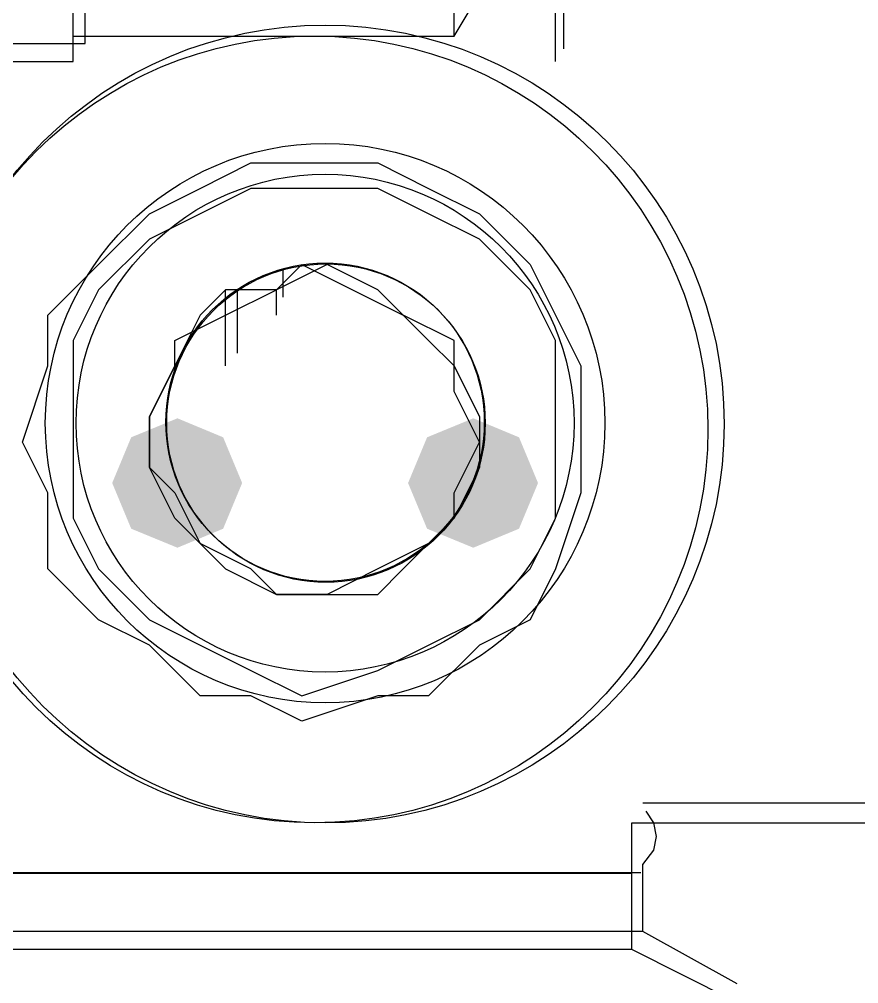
# Model space of a CAD drawing. Extents: x 3 to 592, y 5 to 207.
# Drawn here: x 90.977 to 92.143, y 63.982 to 65.323 of the extents above; entities that cross this region are included whole.
import ezdxf

# ---------------------------------------------------------------- set-up
doc = ezdxf.new("R2010")
doc.units = 0
doc.layers.get('0').update_dxf_attribs({"linetype": 'CONTINUOUS'})

msp = doc.modelspace()

# ---------------------------------------------------------------- hatches: boundary and pattern name
h = msp.add_hatch(color=7)
h.dxf.hatch_style = 2
h.paths.add_polyline_path([(91.196689, 64.767813), (91.260222, 64.741388), (91.286647, 64.677854), (91.260222, 64.614321), (91.196689, 64.587896), (91.132451, 64.614321), (91.106025, 64.677854), (91.132451, 64.741388)])
h = msp.add_hatch(color=7)
h.dxf.hatch_style = 2
h.paths.add_polyline_path([(91.196689, 64.767813), (91.260222, 64.741388), (91.286647, 64.677854), (91.260222, 64.614321), (91.196689, 64.587896), (91.132451, 64.614321), (91.106025, 64.677854), (91.132451, 64.741388)])
h = msp.add_hatch(color=7)
h.dxf.hatch_style = 2
h.paths.add_polyline_path([(91.196689, 64.767813), (91.260222, 64.741388), (91.286647, 64.677854), (91.260222, 64.614321), (91.196689, 64.587896), (91.132451, 64.614321), (91.106025, 64.677854), (91.132451, 64.741388)])
h = msp.add_hatch(color=7)
h.dxf.hatch_style = 2
h.paths.add_polyline_path([(91.196689, 64.767813), (91.260222, 64.741388), (91.286647, 64.677854), (91.260222, 64.614321), (91.196689, 64.587896), (91.132451, 64.614321), (91.106025, 64.677854), (91.132451, 64.741388)])
h = msp.add_hatch(color=7)
h.dxf.hatch_style = 2
h.paths.add_polyline_path([(91.196689, 64.767813), (91.260222, 64.741388), (91.286647, 64.677854), (91.260222, 64.614321), (91.196689, 64.587896), (91.132451, 64.614321), (91.106025, 64.677854), (91.132451, 64.741388)])
h = msp.add_hatch(color=7)
h.dxf.hatch_style = 2
h.paths.add_polyline_path([(91.196689, 64.767813), (91.260222, 64.741388), (91.286647, 64.677854), (91.260222, 64.614321), (91.196689, 64.587896), (91.132451, 64.614321), (91.106025, 64.677854), (91.132451, 64.741388)])
h = msp.add_hatch(color=7)
h.dxf.hatch_style = 2
h.paths.add_polyline_path([(91.196689, 64.767813), (91.260222, 64.741388), (91.286647, 64.677854), (91.260222, 64.614321), (91.196689, 64.587896), (91.132451, 64.614321), (91.106025, 64.677854), (91.132451, 64.741388)])
h = msp.add_hatch(color=7)
h.dxf.hatch_style = 2
h.paths.add_polyline_path([(91.196689, 64.767813), (91.260222, 64.741388), (91.286647, 64.677854), (91.260222, 64.614321), (91.196689, 64.587896), (91.132451, 64.614321), (91.106025, 64.677854), (91.132451, 64.741388)])
h = msp.add_hatch(color=7)
h.dxf.hatch_style = 2
h.paths.add_polyline_path([(91.607887, 64.767813), (91.67142, 64.741388), (91.697845, 64.677854), (91.67142, 64.614321), (91.607887, 64.587896), (91.543648, 64.614321), (91.517223, 64.677854), (91.543648, 64.741388)])
h = msp.add_hatch(color=7)
h.dxf.hatch_style = 2
h.paths.add_polyline_path([(91.607887, 64.767813), (91.67142, 64.741388), (91.697845, 64.677854), (91.67142, 64.614321), (91.607887, 64.587896), (91.543648, 64.614321), (91.517223, 64.677854), (91.543648, 64.741388)])
h = msp.add_hatch(color=7)
h.dxf.hatch_style = 2
h.paths.add_polyline_path([(91.607887, 64.767813), (91.67142, 64.741388), (91.697845, 64.677854), (91.67142, 64.614321), (91.607887, 64.587896), (91.543648, 64.614321), (91.517223, 64.677854), (91.543648, 64.741388)])
h = msp.add_hatch(color=7)
h.dxf.hatch_style = 2
h.paths.add_polyline_path([(91.607887, 64.767813), (91.67142, 64.741388), (91.697845, 64.677854), (91.67142, 64.614321), (91.607887, 64.587896), (91.543648, 64.614321), (91.517223, 64.677854), (91.543648, 64.741388)])
h = msp.add_hatch(color=7)
h.dxf.hatch_style = 2
h.paths.add_polyline_path([(91.607887, 64.767813), (91.67142, 64.741388), (91.697845, 64.677854), (91.67142, 64.614321), (91.607887, 64.587896), (91.543648, 64.614321), (91.517223, 64.677854), (91.543648, 64.741388)])
h = msp.add_hatch(color=7)
h.dxf.hatch_style = 2
h.paths.add_polyline_path([(91.607887, 64.767813), (91.67142, 64.741388), (91.697845, 64.677854), (91.67142, 64.614321), (91.607887, 64.587896), (91.543648, 64.614321), (91.517223, 64.677854), (91.543648, 64.741388)])
h = msp.add_hatch(color=7)
h.dxf.hatch_style = 2
h.paths.add_polyline_path([(91.607887, 64.767813), (91.67142, 64.741388), (91.697845, 64.677854), (91.67142, 64.614321), (91.607887, 64.587896), (91.543648, 64.614321), (91.517223, 64.677854), (91.543648, 64.741388)])
h = msp.add_hatch(color=7)
h.dxf.hatch_style = 2
h.paths.add_polyline_path([(91.607887, 64.767813), (91.67142, 64.741388), (91.697845, 64.677854), (91.67142, 64.614321), (91.607887, 64.587896), (91.543648, 64.614321), (91.517223, 64.677854), (91.543648, 64.741388)])

# ---------------------------------------------------------------- linework, layer by layer
at = {"color": 7}
for points in [[(91.06856, 65.288936), (91.06856, 65.327389), (91.06856, 65.373956), (91.06856, 65.435339), (91.06856, 65.509069), (91.06856, 65.591267), (91.06856, 65.677697), (91.06856, 65.764481), (91.06856, 65.846678), (91.06856, 65.920408), (91.06856, 65.981792), (91.06856, 66.028358), (91.06856, 66.038942)], [(91.06856, 65.288936), (91.06856, 65.327389), (91.06856, 65.373956), (91.06856, 65.435339), (91.06856, 65.509069), (91.06856, 65.591267), (91.06856, 65.677697), (91.06856, 65.764481), (91.06856, 65.846678), (91.06856, 65.920408), (91.06856, 65.981792), (91.06856, 66.028358), (91.06856, 66.038942)], [(91.06856, 65.288936), (91.06856, 65.327389), (91.06856, 65.373956), (91.06856, 65.435339), (91.06856, 65.509069), (91.06856, 65.591267), (91.06856, 65.677697), (91.06856, 65.764481), (91.06856, 65.846678), (91.06856, 65.920408), (91.06856, 65.981792), (91.06856, 66.028358), (91.06856, 66.038942)], [(91.06856, 65.288936), (91.06856, 65.327389), (91.06856, 65.373956), (91.06856, 65.435339), (91.06856, 65.509069), (91.06856, 65.591267), (91.06856, 65.677697), (91.06856, 65.764481), (91.06856, 65.846678), (91.06856, 65.920408), (91.06856, 65.981792), (91.06856, 66.028358), (91.06856, 66.038942)], [(91.06856, 65.288936), (91.06856, 65.327389), (91.06856, 65.373956), (91.06856, 65.435339), (91.06856, 65.509069), (91.06856, 65.591267), (91.06856, 65.677697), (91.06856, 65.764481), (91.06856, 65.846678), (91.06856, 65.920408), (91.06856, 65.981792), (91.06856, 66.028358), (91.06856, 66.038942)], [(91.06856, 65.288936), (91.06856, 65.327389), (91.06856, 65.373956), (91.06856, 65.435339), (91.06856, 65.509069), (91.06856, 65.591267), (91.06856, 65.677697), (91.06856, 65.764481), (91.06856, 65.846678), (91.06856, 65.920408), (91.06856, 65.981792), (91.06856, 66.028358), (91.06856, 66.038942)], [(91.06856, 65.288936), (91.06856, 65.327389), (91.06856, 65.373956), (91.06856, 65.435339), (91.06856, 65.509069), (91.06856, 65.591267), (91.06856, 65.677697), (91.06856, 65.764481), (91.06856, 65.846678), (91.06856, 65.920408), (91.06856, 65.981792), (91.06856, 66.028358), (91.06856, 66.038942)], [(91.06856, 65.288936), (91.06856, 65.327389), (91.06856, 65.373956), (91.06856, 65.435339), (91.06856, 65.509069), (91.06856, 65.591267), (91.06856, 65.677697), (91.06856, 65.764481), (91.06856, 65.846678), (91.06856, 65.920408), (91.06856, 65.981792), (91.06856, 66.028358), (91.06856, 66.038942)], [(91.051944, 65.263889), (91.051944, 65.299167), (91.051944, 65.369722), (91.051944, 65.405), (91.051944, 65.475556), (91.051944, 65.581389), (91.051944, 65.651944), (91.051944, 65.757778), (91.051944, 65.828333), (91.051944, 65.898889), (91.051944, 65.969444), (91.051944, 66.004722)], [(91.581111, 65.299167), (91.792778, 65.651944)], [(91.733546, 65.281563), (91.733546, 65.332716), (91.733546, 65.422321), (91.733546, 65.521099), (91.733546, 65.558846)], [(91.733546, 65.281563), (91.733546, 65.332716), (91.733546, 65.422321), (91.733546, 65.521099), (91.733546, 65.558846)], [(91.733546, 65.281563), (91.733546, 65.332716), (91.733546, 65.422321), (91.733546, 65.521099), (91.733546, 65.558846)], [(91.733546, 65.281563), (91.733546, 65.332716), (91.733546, 65.422321), (91.733546, 65.521099), (91.733546, 65.558846)], [(91.733546, 65.281563), (91.733546, 65.332716), (91.733546, 65.422321), (91.733546, 65.521099), (91.733546, 65.558846)], [(91.733546, 65.281563), (91.733546, 65.332716), (91.733546, 65.422321), (91.733546, 65.521099), (91.733546, 65.558846)], [(91.733546, 65.281563), (91.733546, 65.332716), (91.733546, 65.422321), (91.733546, 65.521099), (91.733546, 65.558846)], [(91.733546, 65.281563), (91.733546, 65.332716), (91.733546, 65.422321), (91.733546, 65.521099), (91.733546, 65.558846)], [(91.722222, 65.263889), (91.722222, 65.299167), (91.722222, 65.405), (91.722222, 65.510833), (91.722222, 65.546111)], [(91.581111, 65.299167), (91.581111, 65.334444), (91.581111, 65.369722), (91.581111, 65.405), (91.581111, 65.475556), (91.581111, 65.510833)], [(91.051944, 65.299167), (91.581111, 65.299167)], [(90.457443, 65.288936), (91.068454, 65.288936)], [(90.457443, 65.288936), (91.068454, 65.288936)], [(90.457443, 65.288936), (91.068454, 65.288936)], [(90.457443, 65.288936), (91.068454, 65.288936)], [(90.457443, 65.288936), (91.068454, 65.288936)], [(90.457443, 65.288936), (91.068454, 65.288936)], [(90.457443, 65.288936), (91.068454, 65.288936)], [(90.457443, 65.288936), (91.068454, 65.288936)], [(90.452222, 65.263889), (91.051944, 65.263889)], [(91.34348, 64.936264), (91.34348, 64.962017), (91.34348, 64.975775)], [(91.34348, 64.936264), (91.34348, 64.962017), (91.34348, 64.975775)], [(91.34348, 64.936264), (91.34348, 64.962017), (91.34348, 64.975775)], [(91.34348, 64.936264), (91.34348, 64.962017), (91.34348, 64.975775)], [(91.34348, 64.936264), (91.34348, 64.962017), (91.34348, 64.975775)], [(91.34348, 64.936264), (91.34348, 64.962017), (91.34348, 64.975775)], [(91.34348, 64.936264), (91.34348, 64.962017), (91.34348, 64.975775)], [(91.34348, 64.936264), (91.34348, 64.962017), (91.34348, 64.975775)], [(91.263611, 64.840556), (91.263611, 64.875833), (91.263611, 64.946389)], [(91.27998, 64.858159), (91.27998, 64.898023), (91.27998, 64.947059)], [(91.27998, 64.858159), (91.27998, 64.898023), (91.27998, 64.947059)], [(91.27998, 64.858159), (91.27998, 64.898023), (91.27998, 64.947059)], [(91.27998, 64.858159), (91.27998, 64.898023), (91.27998, 64.947059)], [(91.27998, 64.858159), (91.27998, 64.898023), (91.27998, 64.947059)], [(91.27998, 64.858159), (91.27998, 64.898023), (91.27998, 64.947059)], [(91.27998, 64.858159), (91.27998, 64.898023), (91.27998, 64.947059)], [(91.27998, 64.858159), (91.27998, 64.898023), (91.27998, 64.947059)], [(91.334167, 64.911111), (91.334167, 64.946389)], [(91.843578, 64.23339), (92.635564, 64.23339)], [(91.843578, 64.23339), (92.635564, 64.23339)], [(91.843578, 64.23339), (92.635564, 64.23339)], [(91.843578, 64.23339), (92.635564, 64.23339)], [(91.843578, 64.23339), (92.635564, 64.23339)], [(91.843578, 64.23339), (92.635564, 64.23339)], [(91.843578, 64.23339), (92.635564, 64.23339)], [(91.843578, 64.23339), (92.635564, 64.23339)], [(91.843578, 64.147524), (91.858747, 64.167632), (91.862628, 64.186329), (91.858747, 64.205379), (91.848164, 64.221607)], [(91.843578, 64.147524), (91.858747, 64.167632), (91.862628, 64.186329), (91.858747, 64.205379), (91.848164, 64.221607)], [(91.843578, 64.147524), (91.858747, 64.167632), (91.862628, 64.186329), (91.858747, 64.205379), (91.848164, 64.221607)], [(91.843578, 64.147524), (91.858747, 64.167632), (91.862628, 64.186329), (91.858747, 64.205379), (91.848164, 64.221607)], [(91.843578, 64.147524), (91.858747, 64.167632), (91.862628, 64.186329), (91.858747, 64.205379), (91.848164, 64.221607)], [(91.843578, 64.147524), (91.858747, 64.167632), (91.862628, 64.186329), (91.858747, 64.205379), (91.848164, 64.221607)], [(91.843578, 64.147524), (91.858747, 64.167632), (91.862628, 64.186329), (91.858747, 64.205379), (91.848164, 64.221607)], [(91.843578, 64.147524), (91.858747, 64.167632), (91.862628, 64.186329), (91.858747, 64.205379), (91.848164, 64.221607)], [(91.828056, 64.205556), (92.604167, 64.205556)], [(91.828056, 64.135), (91.828056, 64.170278), (91.828056, 64.205556)], [(91.843578, 64.054496), (91.843578, 64.147629)], [(91.843578, 64.054496), (91.843578, 64.147629)], [(91.843578, 64.054496), (91.843578, 64.147629)], [(91.843578, 64.054496), (91.843578, 64.147629)], [(91.843578, 64.054496), (91.843578, 64.147629)], [(91.843578, 64.054496), (91.843578, 64.147629)], [(91.843578, 64.054496), (91.843578, 64.147629)], [(91.843578, 64.054496), (91.843578, 64.147629)], [(91.828056, 64.135), (91.792778, 64.135), (91.7575, 64.135), (91.686944, 64.135), (91.616389, 64.135), (91.545833, 64.135), (91.44, 64.135), (91.369444, 64.135), (91.263611, 64.135), (91.193056, 64.135), (91.087222, 64.135), (91.051944, 64.135), (90.981389, 64.135), (90.946111, 64.135)], [(91.840756, 64.135706), (91.817825, 64.135706), (91.777961, 64.135706), (91.720458, 64.135706), (91.648139, 64.135706), (91.564178, 64.135706), (91.472808, 64.135706), (91.378264, 64.135706), (91.284425, 64.135706), (91.196231, 64.135706), (91.117914, 64.135706), (91.05265, 64.135706), (91.003614, 64.135706), (90.973275, 64.135706), (90.963044, 64.135706)], [(91.840756, 64.135706), (91.817825, 64.135706), (91.777961, 64.135706), (91.720458, 64.135706), (91.648139, 64.135706), (91.564178, 64.135706), (91.472808, 64.135706), (91.378264, 64.135706), (91.284425, 64.135706), (91.196231, 64.135706), (91.117914, 64.135706), (91.05265, 64.135706), (91.003614, 64.135706), (90.973275, 64.135706), (90.963044, 64.135706)], [(91.840756, 64.135706), (91.817825, 64.135706), (91.777961, 64.135706), (91.720458, 64.135706), (91.648139, 64.135706), (91.564178, 64.135706), (91.472808, 64.135706), (91.378264, 64.135706), (91.284425, 64.135706), (91.196231, 64.135706), (91.117914, 64.135706), (91.05265, 64.135706), (91.003614, 64.135706), (90.973275, 64.135706), (90.963044, 64.135706)], [(91.840756, 64.135706), (91.817825, 64.135706), (91.777961, 64.135706), (91.720458, 64.135706), (91.648139, 64.135706), (91.564178, 64.135706), (91.472808, 64.135706), (91.378264, 64.135706), (91.284425, 64.135706), (91.196231, 64.135706), (91.117914, 64.135706), (91.05265, 64.135706), (91.003614, 64.135706), (90.973275, 64.135706), (90.963044, 64.135706)], [(91.840756, 64.135706), (91.817825, 64.135706), (91.777961, 64.135706), (91.720458, 64.135706), (91.648139, 64.135706), (91.564178, 64.135706), (91.472808, 64.135706), (91.378264, 64.135706), (91.284425, 64.135706), (91.196231, 64.135706), (91.117914, 64.135706), (91.05265, 64.135706), (91.003614, 64.135706), (90.973275, 64.135706), (90.963044, 64.135706)], [(91.840756, 64.135706), (91.817825, 64.135706), (91.777961, 64.135706), (91.720458, 64.135706), (91.648139, 64.135706), (91.564178, 64.135706), (91.472808, 64.135706), (91.378264, 64.135706), (91.284425, 64.135706), (91.196231, 64.135706), (91.117914, 64.135706), (91.05265, 64.135706), (91.003614, 64.135706), (90.973275, 64.135706), (90.963044, 64.135706)], [(91.840756, 64.135706), (91.817825, 64.135706), (91.777961, 64.135706), (91.720458, 64.135706), (91.648139, 64.135706), (91.564178, 64.135706), (91.472808, 64.135706), (91.378264, 64.135706), (91.284425, 64.135706), (91.196231, 64.135706), (91.117914, 64.135706), (91.05265, 64.135706), (91.003614, 64.135706), (90.973275, 64.135706), (90.963044, 64.135706)], [(91.840756, 64.135706), (91.817825, 64.135706), (91.777961, 64.135706), (91.720458, 64.135706), (91.648139, 64.135706), (91.564178, 64.135706), (91.472808, 64.135706), (91.378264, 64.135706), (91.284425, 64.135706), (91.196231, 64.135706), (91.117914, 64.135706), (91.05265, 64.135706), (91.003614, 64.135706), (90.973275, 64.135706), (90.963044, 64.135706)], [(91.828056, 64.029167), (91.828056, 64.135)], [(91.843578, 64.054496), (91.833347, 64.054496), (91.802656, 64.054496), (91.753619, 64.054496), (91.688003, 64.054496), (91.608628, 64.054496), (91.520081, 64.054496), (91.425889, 64.054496), (91.330286, 64.054496), (91.238564, 64.054496), (91.153897, 64.054496), (91.081225, 64.054496), (91.023369, 64.054496), (90.983506, 64.054496), (90.962692, 64.054496)], [(91.843578, 64.054496), (91.833347, 64.054496), (91.802656, 64.054496), (91.753619, 64.054496), (91.688003, 64.054496), (91.608628, 64.054496), (91.520081, 64.054496), (91.425889, 64.054496), (91.330286, 64.054496), (91.238564, 64.054496), (91.153897, 64.054496), (91.081225, 64.054496), (91.023369, 64.054496), (90.983506, 64.054496), (90.962692, 64.054496)], [(91.843578, 64.054496), (91.833347, 64.054496), (91.802656, 64.054496), (91.753619, 64.054496), (91.688003, 64.054496), (91.608628, 64.054496), (91.520081, 64.054496), (91.425889, 64.054496), (91.330286, 64.054496), (91.238564, 64.054496), (91.153897, 64.054496), (91.081225, 64.054496), (91.023369, 64.054496), (90.983506, 64.054496), (90.962692, 64.054496)], [(91.843578, 64.054496), (91.833347, 64.054496), (91.802656, 64.054496), (91.753619, 64.054496), (91.688003, 64.054496), (91.608628, 64.054496), (91.520081, 64.054496), (91.425889, 64.054496), (91.330286, 64.054496), (91.238564, 64.054496), (91.153897, 64.054496), (91.081225, 64.054496), (91.023369, 64.054496), (90.983506, 64.054496), (90.962692, 64.054496)], [(91.843578, 64.054496), (91.833347, 64.054496), (91.802656, 64.054496), (91.753619, 64.054496), (91.688003, 64.054496), (91.608628, 64.054496), (91.520081, 64.054496), (91.425889, 64.054496), (91.330286, 64.054496), (91.238564, 64.054496), (91.153897, 64.054496), (91.081225, 64.054496), (91.023369, 64.054496), (90.983506, 64.054496), (90.962692, 64.054496)], [(91.843578, 64.054496), (91.833347, 64.054496), (91.802656, 64.054496), (91.753619, 64.054496), (91.688003, 64.054496), (91.608628, 64.054496), (91.520081, 64.054496), (91.425889, 64.054496), (91.330286, 64.054496), (91.238564, 64.054496), (91.153897, 64.054496), (91.081225, 64.054496), (91.023369, 64.054496), (90.983506, 64.054496), (90.962692, 64.054496)], [(91.843578, 64.054496), (91.833347, 64.054496), (91.802656, 64.054496), (91.753619, 64.054496), (91.688003, 64.054496), (91.608628, 64.054496), (91.520081, 64.054496), (91.425889, 64.054496), (91.330286, 64.054496), (91.238564, 64.054496), (91.153897, 64.054496), (91.081225, 64.054496), (91.023369, 64.054496), (90.983506, 64.054496), (90.962692, 64.054496)], [(91.843578, 64.054496), (91.833347, 64.054496), (91.802656, 64.054496), (91.753619, 64.054496), (91.688003, 64.054496), (91.608628, 64.054496), (91.520081, 64.054496), (91.425889, 64.054496), (91.330286, 64.054496), (91.238564, 64.054496), (91.153897, 64.054496), (91.081225, 64.054496), (91.023369, 64.054496), (90.983506, 64.054496), (90.962692, 64.054496)], [(91.974811, 63.981718), (91.843578, 64.05439)], [(91.974811, 63.981718), (91.843578, 64.05439)], [(91.974811, 63.981718), (91.843578, 64.05439)], [(91.974811, 63.981718), (91.843578, 64.05439)], [(91.974811, 63.981718), (91.843578, 64.05439)], [(91.974811, 63.981718), (91.843578, 64.05439)], [(91.974811, 63.981718), (91.843578, 64.05439)], [(91.974811, 63.981718), (91.843578, 64.05439)], [(91.828056, 64.029167), (91.792778, 64.029167), (91.722222, 64.029167), (91.686944, 64.029167), (91.581111, 64.029167), (91.510556, 64.029167), (91.404722, 64.029167), (91.298889, 64.029167), (91.228333, 64.029167), (91.1225, 64.029167), (91.051944, 64.029167), (91.016667, 64.029167), (90.981389, 64.029167), (90.946111, 64.029167)], [(91.969167, 63.958611), (91.828056, 64.029167)]]:
    msp.add_lwpolyline(points, dxfattribs=at)
for points in [[(90.981389, 64.734722), (91.016667, 64.840556), (91.016667, 64.911111), (91.087222, 64.981667), (91.157778, 65.052222), (91.228333, 65.0875), (91.298889, 65.122778), (91.369444, 65.122778), (91.475278, 65.122778), (91.545833, 65.0875), (91.616389, 65.052222), (91.686944, 64.981667), (91.722222, 64.911111), (91.7575, 64.840556), (91.7575, 64.734722), (91.7575, 64.664167), (91.722222, 64.558333), (91.686944, 64.487778), (91.616389, 64.4525), (91.545833, 64.381944), (91.475278, 64.381944), (91.369444, 64.346667), (91.298889, 64.381944), (91.228333, 64.381944), (91.157778, 64.4525), (91.087222, 64.487778), (91.016667, 64.558333), (91.016667, 64.664167)], [(91.369444, 65.0875), (91.298889, 65.0875), (91.228333, 65.052222), (91.157778, 65.016944), (91.087222, 64.946389), (91.051944, 64.875833), (91.051944, 64.77), (91.051944, 64.699444), (91.051944, 64.628889), (91.087222, 64.558333), (91.157778, 64.487778), (91.228333, 64.4525), (91.298889, 64.417222), (91.369444, 64.381944), (91.475278, 64.417222), (91.545833, 64.4525), (91.616389, 64.487778), (91.686944, 64.558333), (91.722222, 64.628889), (91.722222, 64.699444), (91.722222, 64.77), (91.722222, 64.875833), (91.686944, 64.946389), (91.616389, 65.016944), (91.545833, 65.052222), (91.475278, 65.0875)], [(91.616389, 64.734722), (91.581111, 64.805278), (91.581111, 64.875833), (91.510556, 64.911111), (91.475278, 64.946389), (91.404722, 64.981667), (91.334167, 64.946389), (91.263611, 64.946389), (91.228333, 64.911111), (91.193056, 64.840556), (91.157778, 64.77), (91.157778, 64.699444), (91.193056, 64.664167), (91.228333, 64.593611), (91.263611, 64.558333), (91.334167, 64.523056), (91.404722, 64.523056), (91.475278, 64.523056), (91.510556, 64.558333), (91.581111, 64.628889), (91.581111, 64.664167)], [(91.369444, 64.981667), (91.44, 64.946389), (91.510556, 64.911111), (91.545833, 64.875833), (91.581111, 64.840556), (91.616389, 64.77), (91.616389, 64.699444), (91.581111, 64.628889), (91.545833, 64.593611), (91.475278, 64.558333), (91.404722, 64.523056), (91.334167, 64.523056), (91.298889, 64.558333), (91.228333, 64.593611), (91.193056, 64.628889), (91.157778, 64.699444), (91.157778, 64.77), (91.193056, 64.840556), (91.193056, 64.875833), (91.263611, 64.911111), (91.334167, 64.946389)]]:
    msp.add_lwpolyline(points, close=True, dxfattribs=at)
for centre, radius in [((91.4019, 64.75984), 0.554567), ((91.4019, 64.75984), 0.554567), ((91.4019, 64.75984), 0.554567), ((91.4019, 64.75984), 0.554567), ((91.4019, 64.75984), 0.554567), ((91.4019, 64.75984), 0.554567), ((91.4019, 64.75984), 0.554567), ((91.4019, 64.75984), 0.554567), ((91.387083, 64.752361), 0.546806), ((91.401935, 64.761181), 0.388849), ((91.401935, 64.761181), 0.388849), ((91.401935, 64.761181), 0.388849), ((91.401935, 64.761181), 0.388849), ((91.401935, 64.761181), 0.388849), ((91.401935, 64.761181), 0.388849), ((91.401935, 64.761181), 0.388849), ((91.401935, 64.761181), 0.388849), ((91.4019, 64.761075), 0.345987), ((91.4019, 64.761075), 0.345987), ((91.4019, 64.761075), 0.345987), ((91.4019, 64.761075), 0.345987), ((91.4019, 64.761075), 0.345987), ((91.4019, 64.761075), 0.345987), ((91.4019, 64.761075), 0.345987), ((91.4019, 64.761075), 0.345987), ((91.4019, 64.76238), 0.22128), ((91.4019, 64.76238), 0.22128), ((91.4019, 64.76238), 0.22128), ((91.4019, 64.76238), 0.22128), ((91.4019, 64.76238), 0.22128), ((91.4019, 64.76238), 0.22128), ((91.4019, 64.76238), 0.22128), ((91.4019, 64.76238), 0.22128), ((91.403099, 64.761181), 0.22128), ((91.403099, 64.761181), 0.22128), ((91.403099, 64.761181), 0.22128), ((91.403099, 64.761181), 0.22128), ((91.403099, 64.761181), 0.22128), ((91.403099, 64.761181), 0.22128), ((91.403099, 64.761181), 0.22128), ((91.403099, 64.761181), 0.22128)]:
    msp.add_circle(centre, radius, dxfattribs=at)

doc.saveas('drawing.dxf')
